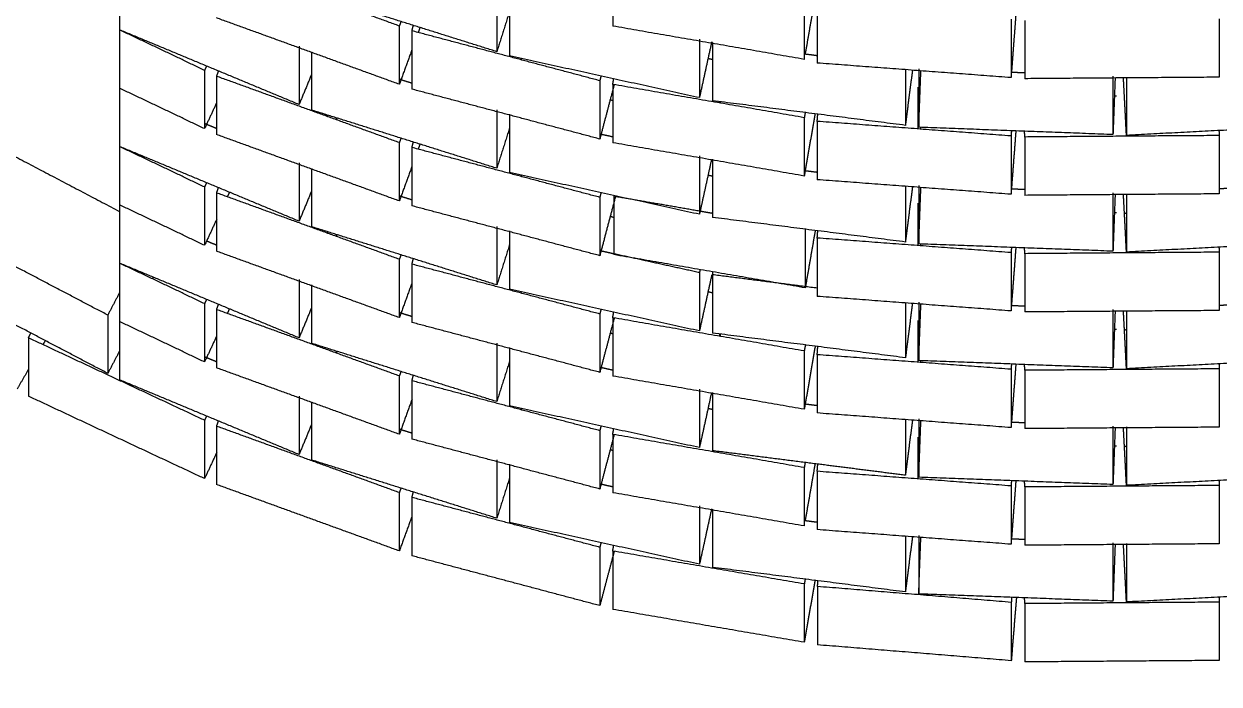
# Model space of a CAD drawing. Header units: centimetres. Extents: x 0 to 19.8, y 0 to 41.5.
# Drawn here: x 13.723 to 14.953, y 10.833 to 11.512 of the extents above; entities that cross this region are included whole.
import ezdxf

# ---------------------------------------------------------------- set-up
doc = ezdxf.new("R2010")
doc.units = ezdxf.units.CM
doc.layers.add('Make2D$Visible$Curves', color=7, linetype='Continuous', true_color=0x000000)

msp = doc.modelspace()

# ---------------------------------------------------------------- linework, layer by layer
at = {"layer": 'Make2D$Visible$Curves', "color": 18, "lineweight": -3, "true_color": 0x000000}
for points in [[(14.1091, 11.5097), (14.0151, 11.5439), (13.9211, 11.578)], [(13.8213, 11.5657), (13.8213, 11.5357), (13.8213, 11.5057)], [(14.3287, 11.5696), (14.3287, 11.5396), (14.3287, 11.5096)], [(14.2094, 11.4833), (14.114, 11.5133), (14.0186, 11.5433)], [(14.2094, 11.5433), (14.2094, 11.5133), (14.2094, 11.4833)], [(14.2226, 11.5389), (14.2226, 11.5089), (14.2226, 11.4789)], [(14.5369, 11.5396), (14.5318, 11.5102), (14.5267, 11.4808)], [(14.2226, 11.5251), (14.216, 11.5042), (14.2094, 11.4833)], [(14.5258, 11.5354), (14.5258, 11.5054), (14.5258, 11.4754)], [(14.5391, 11.5316), (14.5391, 11.5016), (14.5391, 11.4716)], [(14.1091, 11.4497), (14.0151, 11.4839), (13.9211, 11.518)], [(14.1108, 11.5145), (14.11, 11.5121), (14.1091, 11.5097)], [(14.7385, 11.5166), (14.7385, 11.4866), (14.7385, 11.4566)], [(14.7435, 11.5219), (14.7412, 11.4921), (14.739, 11.4623)], [(14.7526, 11.5155), (14.7526, 11.4855), (14.7526, 11.4555)], [(14.9526, 11.517), (14.9526, 11.487), (14.9526, 11.457)], [(13.8213, 11.5057), (13.8213, 11.4757), (13.8213, 11.4457)], [(13.9087, 11.4641), (13.865, 11.4849), (13.8213, 11.5057)], [(14.0059, 11.4289), (13.9136, 11.4673), (13.8213, 11.5057)], [(14.1091, 11.5097), (14.1091, 11.4797), (14.1091, 11.4497)], [(14.1221, 11.5047), (14.1228, 11.5075), (14.1235, 11.5103)], [(14.3154, 11.4534), (14.2187, 11.4791), (14.1221, 11.5047)], [(14.1221, 11.5047), (14.1221, 11.4747), (14.1221, 11.4447)], [(14.1305, 11.5085), (14.1295, 11.5058), (14.1285, 11.503)], [(14.5258, 11.4754), (14.4272, 11.4925), (14.3287, 11.5096)], [(14.0059, 11.4889), (14.0059, 11.4589), (14.0059, 11.4289)], [(14.4179, 11.496), (14.4179, 11.466), (14.4179, 11.436)], [(14.4305, 11.4933), (14.4242, 11.4647), (14.4179, 11.436)], [(14.4314, 11.4928), (14.4314, 11.4628), (14.4314, 11.4328)], [(14.0186, 11.4833), (14.0186, 11.4533), (14.0186, 11.4233)], [(14.1221, 11.4853), (14.1156, 11.4675), (14.1091, 11.4497)], [(14.4179, 11.436), (14.3202, 11.4574), (14.2226, 11.4789)], [(14.2349, 11.4753), (14.235, 11.4755), (14.2351, 11.4758)], [(14.4273, 11.4763), (14.4294, 11.4759), (14.4315, 11.4754)], [(14.5395, 11.479), (14.5331, 11.4799), (14.5267, 11.4807)], [(13.9108, 11.4687), (13.9097, 11.4664), (13.9087, 11.4641)], [(13.9087, 11.4641), (13.9087, 11.4341), (13.9087, 11.4041)], [(13.9211, 11.458), (13.9222, 11.4608), (13.9232, 11.4636)], [(14.7385, 11.4566), (14.6388, 11.4641), (14.5391, 11.4716)], [(14.6298, 11.4648), (14.6298, 11.4361), (14.6298, 11.4075)], [(14.6371, 11.4643), (14.6334, 11.4359), (14.6298, 11.4075)], [(14.6436, 11.4655), (14.6436, 11.4355), (14.6436, 11.4055)], [(14.6436, 11.4055), (14.6447, 11.4346), (14.6458, 11.4636)], [(14.1091, 11.3897), (14.0151, 11.4239), (13.9211, 11.458)], [(13.9211, 11.458), (13.9211, 11.428), (13.9211, 11.398)], [(14.0186, 11.4595), (14.0123, 11.4442), (14.0059, 11.4289)], [(14.1221, 11.4508), (14.1156, 11.4528), (14.1091, 11.4549)], [(14.3167, 11.4584), (14.316, 11.4559), (14.3154, 11.4534)], [(14.3154, 11.4534), (14.3154, 11.4234), (14.3154, 11.3934)], [(14.3303, 11.4498), (14.3228, 11.4216), (14.3154, 11.3934)], [(14.3287, 11.4496), (14.3292, 11.4525), (14.3297, 11.4554)], [(14.7528, 11.4614), (14.746, 11.4617), (14.7391, 11.4619)], [(14.9526, 11.457), (14.8526, 11.4563), (14.7526, 11.4555)], [(14.8434, 11.458), (14.8434, 11.428), (14.8434, 11.398)], [(14.8456, 11.4562), (14.8445, 11.4271), (14.8434, 11.398)], [(14.8573, 11.3972), (14.8558, 11.4268), (14.8542, 11.4563)], [(14.8573, 11.4572), (14.8573, 11.4272), (14.8573, 11.3972)], [(13.8213, 11.4457), (13.8213, 11.4157), (13.8213, 11.3857)], [(13.9087, 11.4041), (13.865, 11.4249), (13.8213, 11.4457)], [(14.3154, 11.3934), (14.2187, 11.4191), (14.1221, 11.4447)], [(14.5258, 11.4154), (14.4272, 11.4325), (14.3287, 11.4496)], [(14.3287, 11.4496), (14.3287, 11.4196), (14.3287, 11.3896)], [(14.6425, 11.4467), (14.6425, 11.4253), (14.6425, 11.4038)], [(14.8452, 11.438), (14.8462, 11.4379), (14.8472, 11.4379)], [(13.9212, 11.4308), (13.9149, 11.4175), (13.9087, 11.4041)], [(14.3261, 11.434), (14.3274, 11.4336), (14.3287, 11.4333)], [(14.6298, 11.4075), (14.5306, 11.4202), (14.4314, 11.4328)], [(14.4388, 11.4305), (14.4389, 11.4313), (14.439, 11.4321)], [(14.4394, 11.4318), (14.4394, 11.4311), (14.4394, 11.4304)], [(14.2094, 11.3633), (14.114, 11.3933), (14.0186, 11.4233)], [(14.0354, 11.4165), (14.0356, 11.4172), (14.0358, 11.4179)], [(14.0443, 11.4153), (14.0443, 11.4142), (14.0443, 11.4132)], [(14.2094, 11.4233), (14.2094, 11.3933), (14.2094, 11.3633)], [(14.2226, 11.4189), (14.2226, 11.3889), (14.2226, 11.3589)], [(14.5267, 11.4207), (14.5262, 11.418), (14.5258, 11.4154)], [(14.5369, 11.4196), (14.5313, 11.3875), (14.5258, 11.3554)], [(14.5258, 11.4154), (14.5258, 11.3854), (14.5258, 11.3554)], [(14.5391, 11.4116), (14.5394, 11.4155), (14.5397, 11.4193)], [(13.9102, 11.4087), (13.9094, 11.409), (13.9087, 11.4093)], [(13.9213, 11.4041), (13.9161, 11.4063), (13.9109, 11.4084)], [(14.2226, 11.4052), (14.216, 11.3842), (14.2094, 11.3633)], [(14.7385, 11.3966), (14.6388, 11.4041), (14.5391, 11.4116)], [(14.5391, 11.4116), (14.5391, 11.3816), (14.5391, 11.3516)], [(14.8434, 11.398), (14.7435, 11.4018), (14.6436, 11.4055)], [(14.6458, 11.4037), (14.6458, 11.4046), (14.6458, 11.4055)], [(14.739, 11.4019), (14.7387, 11.3992), (14.7385, 11.3966)], [(14.7435, 11.4018), (14.741, 11.3692), (14.7385, 11.3366)], [(14.7526, 11.3955), (14.7526, 11.3985), (14.7525, 11.4014)], [(15.057, 11.4075), (14.9571, 11.4024), (14.8573, 11.3972)], [(14.9525, 11.4021), (14.9526, 11.3996), (14.9526, 11.397)], [(13.6785, 11.3939), (13.7499, 11.3564), (13.8213, 11.3189)], [(14.1091, 11.3297), (14.0151, 11.3639), (13.9211, 11.398)], [(14.1108, 11.3944), (14.1099, 11.392), (14.1091, 11.3897)], [(14.1091, 11.3897), (14.1091, 11.3597), (14.1091, 11.3297)], [(14.1221, 11.3847), (14.1228, 11.3876), (14.1236, 11.3904)], [(14.1304, 11.3882), (14.1294, 11.3856), (14.1285, 11.3831)], [(14.3287, 11.3956), (14.3222, 11.397), (14.3157, 11.3984)], [(14.5258, 11.3554), (14.4272, 11.3725), (14.3287, 11.3896)], [(14.7385, 11.3966), (14.7385, 11.3666), (14.7385, 11.3366)], [(14.9526, 11.397), (14.8526, 11.3963), (14.7526, 11.3955)], [(14.7526, 11.3955), (14.7526, 11.3655), (14.7526, 11.3355)], [(14.9526, 11.397), (14.9526, 11.367), (14.9526, 11.337)], [(13.8213, 11.3857), (13.8213, 11.3557), (13.8213, 11.3257)], [(13.9087, 11.3441), (13.865, 11.3649), (13.8213, 11.3857)], [(14.0059, 11.3089), (13.9136, 11.3473), (13.8213, 11.3857)], [(13.8422, 11.3761), (13.8425, 11.3767), (13.8427, 11.3772)], [(14.3154, 11.3334), (14.2187, 11.3591), (14.1221, 11.3847)], [(14.1221, 11.3847), (14.1221, 11.3547), (14.1221, 11.3247)], [(14.4179, 11.376), (14.4179, 11.346), (14.4179, 11.316)], [(14.7416, 11.3766), (14.7418, 11.3766), (14.7421, 11.3766)], [(14.0059, 11.3689), (14.0059, 11.3389), (14.0059, 11.3089)], [(14.1221, 11.3653), (14.1156, 11.3475), (14.1091, 11.3297)], [(14.4302, 11.372), (14.4241, 11.344), (14.4179, 11.316)], [(14.4314, 11.3728), (14.4314, 11.3428), (14.4314, 11.3128)], [(14.0186, 11.3626), (14.0186, 11.333), (14.0186, 11.3033)], [(14.4179, 11.316), (14.3202, 11.3374), (14.2226, 11.3589)], [(14.2349, 11.3549), (14.235, 11.3555), (14.2352, 11.3562)], [(14.4268, 11.3564), (14.4293, 11.3559), (14.4318, 11.3553)], [(14.5391, 11.3591), (14.5325, 11.3599), (14.5259, 11.3608)], [(14.7385, 11.3366), (14.6388, 11.3441), (14.5391, 11.3516)], [(13.9107, 11.3485), (13.9097, 11.3463), (13.9087, 11.3441)], [(13.9087, 11.3441), (13.9087, 11.3141), (13.9087, 11.2841)], [(13.9211, 11.338), (13.9221, 11.3407), (13.9231, 11.3434)], [(14.0186, 11.3395), (14.0123, 11.3242), (14.0059, 11.3089)], [(14.6298, 11.3448), (14.6298, 11.3161), (14.6298, 11.2875)], [(14.6371, 11.3442), (14.6334, 11.3159), (14.6298, 11.2875)], [(14.6436, 11.3455), (14.6436, 11.3155), (14.6436, 11.2855)], [(14.6436, 11.2855), (14.6447, 11.3146), (14.6458, 11.3436)], [(14.7526, 11.3414), (14.7458, 11.3417), (14.739, 11.3419)], [(14.9656, 11.3428), (14.9591, 11.3425), (14.9526, 11.3421)], [(14.1091, 11.2697), (14.0151, 11.3039), (13.9211, 11.338)], [(13.9211, 11.338), (13.9211, 11.308), (13.9211, 11.278)], [(13.9341, 11.3383), (13.9331, 11.3363), (13.9321, 11.3342)], [(14.1221, 11.3308), (14.1156, 11.3328), (14.1092, 11.3348)], [(14.3166, 11.3382), (14.316, 11.3358), (14.3154, 11.3334)], [(14.3317, 11.3349), (14.3235, 11.3042), (14.3154, 11.2734)], [(14.3154, 11.3334), (14.3154, 11.3034), (14.3154, 11.2734)], [(14.418, 11.3192), (14.3739, 11.3269), (14.3298, 11.3345)], [(14.3298, 11.3345), (14.3298, 11.3045), (14.3298, 11.2745)], [(14.6426, 11.3276), (14.6426, 11.3057), (14.6426, 11.2838)], [(14.9526, 11.337), (14.8526, 11.3363), (14.7526, 11.3355)], [(14.8434, 11.338), (14.8434, 11.308), (14.8434, 11.278)], [(14.8456, 11.3362), (14.8445, 11.3071), (14.8434, 11.278)], [(14.8573, 11.2772), (14.8558, 11.3068), (14.8542, 11.3363)], [(14.8573, 11.3361), (14.8573, 11.3066), (14.8573, 11.2772)], [(13.9087, 11.2841), (13.865, 11.3049), (13.8213, 11.3257)], [(13.8213, 11.3257), (13.8213, 11.2957), (13.8213, 11.2657)], [(14.3154, 11.2734), (14.2187, 11.2991), (14.1221, 11.3247)], [(14.4315, 11.3169), (14.425, 11.318), (14.4186, 11.3191)], [(14.8446, 11.318), (14.8459, 11.318), (14.8472, 11.3179)], [(14.8552, 11.3173), (14.8564, 11.3173), (14.8576, 11.3174)], [(13.8091, 11.2123), (13.7205, 11.2588), (13.632, 11.3053)], [(13.9213, 11.3111), (13.915, 11.2976), (13.9087, 11.2841)], [(14.2094, 11.2433), (14.114, 11.2733), (14.0186, 11.3033)], [(14.2094, 11.3033), (14.2094, 11.2733), (14.2094, 11.2433)], [(14.3262, 11.314), (14.3282, 11.3134), (14.3301, 11.3129)], [(14.6298, 11.2875), (14.5306, 11.3002), (14.4314, 11.3128)], [(14.0354, 11.2965), (14.0356, 11.2972), (14.0358, 11.2979)], [(14.0443, 11.2953), (14.0443, 11.2942), (14.0443, 11.2932)], [(14.2226, 11.2989), (14.2226, 11.2689), (14.2226, 11.2389)], [(14.5268, 11.3003), (14.5268, 11.2703), (14.5268, 11.2403)], [(14.537, 11.2991), (14.5319, 11.2697), (14.5268, 11.2403)], [(14.5391, 11.2916), (14.5394, 11.2953), (14.5397, 11.299)], [(14.7385, 11.2766), (14.6388, 11.2841), (14.5391, 11.2916)], [(14.5391, 11.2916), (14.5391, 11.2616), (14.5391, 11.2316)], [(13.9211, 11.2842), (13.9159, 11.2863), (13.9107, 11.2885)], [(14.1091, 11.2097), (14.0151, 11.2439), (13.9211, 11.278)], [(14.2226, 11.2851), (14.216, 11.2642), (14.2094, 11.2433)], [(14.3298, 11.2753), (14.3226, 11.2769), (14.3154, 11.2785)], [(14.8434, 11.278), (14.7435, 11.2818), (14.6436, 11.2855)], [(14.6458, 11.2836), (14.6458, 11.2845), (14.6458, 11.2855)], [(14.739, 11.2822), (14.7388, 11.2794), (14.7385, 11.2766)], [(14.7435, 11.2821), (14.741, 11.2493), (14.7385, 11.2166)], [(14.7526, 11.2755), (14.7526, 11.2785), (14.7525, 11.2814)], [(15.057, 11.2875), (14.9571, 11.2824), (14.8573, 11.2772)], [(14.9525, 11.2821), (14.9526, 11.2796), (14.9526, 11.277)], [(13.9087, 11.2241), (13.865, 11.2449), (13.8213, 11.2657)], [(13.8213, 11.2657), (13.8213, 11.2357), (13.8213, 11.2057)], [(14.0059, 11.1889), (13.9136, 11.2273), (13.8213, 11.2657)], [(14.1108, 11.2743), (14.1099, 11.272), (14.1091, 11.2697)], [(14.1091, 11.2697), (14.1091, 11.2397), (14.1091, 11.2097)], [(14.1221, 11.2647), (14.1228, 11.2675), (14.1235, 11.2703)], [(14.5268, 11.2403), (14.4283, 11.2574), (14.3298, 11.2745)], [(14.4179, 11.256), (14.3742, 11.2656), (14.3304, 11.2752)], [(14.7385, 11.2766), (14.7385, 11.2466), (14.7385, 11.2166)], [(14.9526, 11.277), (14.8526, 11.2763), (14.7526, 11.2755)], [(14.7526, 11.2755), (14.7526, 11.2455), (14.7526, 11.2155)], [(14.9526, 11.277), (14.9526, 11.247), (14.9526, 11.217)], [(14.3154, 11.2134), (14.2187, 11.2391), (14.1221, 11.2647)], [(14.1221, 11.2647), (14.1221, 11.2347), (14.1221, 11.2047)], [(14.4186, 11.2591), (14.4183, 11.2575), (14.4179, 11.256)], [(14.4179, 11.256), (14.4179, 11.226), (14.4179, 11.196)], [(14.4306, 11.2539), (14.4243, 11.225), (14.4179, 11.196)], [(14.4315, 11.2538), (14.4317, 11.2553), (14.4319, 11.2568)], [(14.5392, 11.24), (14.4853, 11.2469), (14.4315, 11.2538)], [(14.4315, 11.2538), (14.4315, 11.2238), (14.4315, 11.1938)], [(13.8091, 11.1523), (13.7205, 11.1988), (13.632, 11.2453)], [(13.8556, 11.2514), (13.8556, 11.2504), (13.8556, 11.2494)], [(14.0059, 11.2489), (14.0059, 11.2189), (14.0059, 11.1889)], [(14.0186, 11.2433), (14.0186, 11.2133), (14.0186, 11.1833)], [(14.1221, 11.2454), (14.1156, 11.2275), (14.1091, 11.2097)], [(13.8213, 11.2356), (13.8152, 11.224), (13.8091, 11.2123)], [(13.9107, 11.2285), (13.9097, 11.2263), (13.9087, 11.2241)], [(14.4179, 11.196), (14.3202, 11.2174), (14.2226, 11.2389)], [(14.2348, 11.2348), (14.2349, 11.2352), (14.235, 11.2356)], [(14.4268, 11.2364), (14.4292, 11.2359), (14.4316, 11.2354)], [(14.7385, 11.2166), (14.6388, 11.2241), (14.5391, 11.2316)], [(13.9087, 11.2241), (13.9087, 11.1941), (13.9087, 11.1641)], [(13.9211, 11.218), (13.9221, 11.2207), (13.9231, 11.2233)], [(14.1091, 11.1497), (14.0151, 11.1839), (13.9211, 11.218)], [(13.9211, 11.218), (13.9211, 11.188), (13.9211, 11.158)], [(13.9342, 11.2187), (13.9332, 11.2166), (13.9323, 11.2145)], [(14.0186, 11.2195), (14.0123, 11.2042), (14.0059, 11.1889)], [(14.3167, 11.2184), (14.316, 11.2159), (14.3154, 11.2134)], [(14.6299, 11.2249), (14.6299, 11.1967), (14.6299, 11.1684)], [(14.637, 11.2243), (14.6335, 11.1963), (14.6299, 11.1684)], [(14.6436, 11.2255), (14.6436, 11.1955), (14.6436, 11.1655)], [(14.6436, 11.1655), (14.6447, 11.1946), (14.6458, 11.2236)], [(14.7528, 11.2214), (14.746, 11.2217), (14.7393, 11.2219)], [(14.9526, 11.217), (14.8526, 11.2163), (14.7526, 11.2155)], [(14.8434, 11.218), (14.8434, 11.188), (14.8434, 11.158)], [(14.8456, 11.2162), (14.8445, 11.1871), (14.8434, 11.158)], [(14.8573, 11.1572), (14.8558, 11.1868), (14.8542, 11.2163)], [(14.8573, 11.2172), (14.8573, 11.1872), (14.8573, 11.1572)], [(14.9662, 11.2228), (14.9594, 11.2225), (14.9526, 11.2221)], [(13.8091, 11.2123), (13.8091, 11.1823), (13.8091, 11.1523)], [(13.9087, 11.1641), (13.865, 11.1849), (13.8213, 11.2057)], [(13.8213, 11.2057), (13.8213, 11.1757), (13.8213, 11.1457)], [(14.1221, 11.2108), (14.1158, 11.2127), (14.1095, 11.2147)], [(14.3154, 11.1534), (14.2187, 11.1791), (14.1221, 11.2047)], [(14.3154, 11.2134), (14.3154, 11.1834), (14.3154, 11.1534)], [(14.3303, 11.2095), (14.3228, 11.1814), (14.3154, 11.1534)], [(14.3287, 11.2096), (14.3292, 11.2125), (14.3297, 11.2154)], [(14.5258, 11.1754), (14.4272, 11.1925), (14.3287, 11.2096)], [(14.3287, 11.2096), (14.3287, 11.1796), (14.3287, 11.1496)], [(14.6425, 11.2067), (14.6425, 11.1853), (14.6425, 11.1638)], [(13.7275, 11.1889), (13.7288, 11.1915), (13.73, 11.1941)], [(14.3262, 11.194), (14.3275, 11.1936), (14.3287, 11.1933)], [(14.6299, 11.1684), (14.5307, 11.1811), (14.4315, 11.1938)], [(14.4388, 11.1905), (14.4389, 11.1916), (14.4391, 11.1928)], [(14.4394, 11.1932), (14.4394, 11.1918), (14.4394, 11.1904)], [(14.8452, 11.198), (14.8462, 11.1979), (14.8472, 11.1979)], [(14.8552, 11.1973), (14.8562, 11.1973), (14.8573, 11.1974)], [(13.9087, 11.1041), (13.8181, 11.1465), (13.7275, 11.1889)], [(13.7275, 11.1889), (13.7275, 11.1589), (13.7275, 11.1289)], [(13.7448, 11.1861), (13.7437, 11.1842), (13.7426, 11.1824)], [(13.9212, 11.1908), (13.9149, 11.1775), (13.9087, 11.1641)], [(14.2094, 11.1233), (14.114, 11.1533), (14.0186, 11.1833)], [(14.2094, 11.1833), (14.2094, 11.1533), (14.2094, 11.1233)], [(14.5269, 11.1818), (14.5263, 11.1786), (14.5258, 11.1754)], [(14.537, 11.1803), (14.5314, 11.1478), (14.5258, 11.1154)], [(14.5391, 11.1716), (14.5394, 11.1758), (14.5397, 11.1799)], [(13.8213, 11.1756), (13.8152, 11.164), (13.8091, 11.1523)], [(13.9104, 11.1686), (13.9095, 11.169), (13.9087, 11.1693)], [(13.9213, 11.1641), (13.9162, 11.1662), (13.9111, 11.1683)], [(14.0443, 11.1748), (14.0443, 11.1742), (14.0443, 11.1735)], [(14.2226, 11.1789), (14.2226, 11.1489), (14.2226, 11.1189)], [(14.5258, 11.1754), (14.5258, 11.1454), (14.5258, 11.1154)], [(14.7385, 11.1566), (14.6388, 11.1641), (14.5391, 11.1716)], [(14.5391, 11.1716), (14.5391, 11.1416), (14.5391, 11.1116)], [(15.057, 11.1675), (14.9571, 11.1624), (14.8573, 11.1572)], [(13.7277, 11.1568), (13.7217, 11.1464), (13.7157, 11.1361)], [(14.1091, 11.0897), (14.0151, 11.1239), (13.9211, 11.158)], [(14.2226, 11.1652), (14.216, 11.1442), (14.2094, 11.1233)], [(14.3287, 11.1556), (14.3222, 11.157), (14.3157, 11.1585)], [(14.8434, 11.158), (14.7435, 11.1618), (14.6436, 11.1655)], [(14.6458, 11.1637), (14.6458, 11.1646), (14.6458, 11.1655)], [(14.739, 11.1619), (14.7387, 11.1592), (14.7385, 11.1566)], [(14.7385, 11.1566), (14.7385, 11.1266), (14.7385, 11.0966)], [(14.7435, 11.1618), (14.7412, 11.1319), (14.739, 11.102)], [(14.7526, 11.1555), (14.7526, 11.1585), (14.7525, 11.1614)], [(14.9526, 11.157), (14.8526, 11.1563), (14.7526, 11.1555)], [(14.7526, 11.1555), (14.7526, 11.1255), (14.7526, 11.0955)], [(14.9525, 11.1621), (14.9526, 11.1596), (14.9526, 11.157)], [(14.9526, 11.157), (14.9526, 11.127), (14.9526, 11.097)], [(14.0059, 11.0689), (13.9136, 11.1073), (13.8213, 11.1457)], [(14.1108, 11.1543), (14.1099, 11.152), (14.1091, 11.1497)], [(14.1091, 11.1497), (14.1091, 11.1197), (14.1091, 11.0897)], [(14.1221, 11.1447), (14.1228, 11.1476), (14.1236, 11.1504)], [(14.3154, 11.0934), (14.2187, 11.1191), (14.1221, 11.1447)], [(14.1221, 11.1447), (14.1221, 11.1147), (14.1221, 11.0847)], [(14.5258, 11.1154), (14.4272, 11.1325), (14.3287, 11.1496)], [(14.4179, 11.136), (14.4179, 11.106), (14.4179, 11.076)], [(14.4302, 11.1321), (14.4241, 11.1041), (14.4179, 11.076)], [(14.4314, 11.1328), (14.4314, 11.1028), (14.4314, 11.0728)], [(13.9087, 11.0441), (13.8181, 11.0865), (13.7275, 11.1289)], [(14.0059, 11.1289), (14.0059, 11.0989), (14.0059, 11.0689)], [(14.0186, 11.1226), (14.0186, 11.093), (14.0186, 11.0633)], [(14.1222, 11.1257), (14.1156, 11.1077), (14.1091, 11.0897)], [(14.4179, 11.076), (14.3202, 11.0974), (14.2226, 11.1189)], [(14.5391, 11.1191), (14.5329, 11.1199), (14.5267, 11.1207)], [(13.9107, 11.1085), (13.9097, 11.1063), (13.9087, 11.1041)], [(14.2349, 11.1148), (14.235, 11.1155), (14.2352, 11.1163)], [(14.427, 11.1164), (14.4293, 11.1159), (14.4316, 11.1154)], [(14.7385, 11.0966), (14.6388, 11.1041), (14.5391, 11.1116)], [(14.6436, 11.1055), (14.6436, 11.0755), (14.6436, 11.0455)], [(13.9087, 11.1041), (13.9087, 11.0741), (13.9087, 11.0441)], [(13.9211, 11.098), (13.9221, 11.1007), (13.9231, 11.1034)], [(14.1091, 11.0297), (14.0151, 11.0639), (13.9211, 11.098)], [(13.9211, 11.098), (13.9211, 11.068), (13.9211, 11.038)], [(14.0186, 11.0995), (14.0123, 11.0842), (14.0059, 11.0689)], [(14.1221, 11.0908), (14.1158, 11.0928), (14.1094, 11.0947)], [(14.3166, 11.0982), (14.316, 11.0958), (14.3154, 11.0934)], [(14.3154, 11.0934), (14.3154, 11.0634), (14.3154, 11.0334)], [(14.3287, 11.0896), (14.3292, 11.0926), (14.3298, 11.0957)], [(14.6298, 11.1048), (14.6298, 11.0761), (14.6298, 11.0475)], [(14.6371, 11.1042), (14.6334, 11.0759), (14.6298, 11.0475)], [(14.6436, 11.0455), (14.6447, 11.0746), (14.6458, 11.1036)], [(14.7531, 11.1014), (14.746, 11.1017), (14.739, 11.1019)], [(14.9526, 11.097), (14.8526, 11.0963), (14.7526, 11.0955)], [(14.8434, 11.098), (14.8434, 11.068), (14.8434, 11.038)], [(14.8456, 11.0962), (14.8445, 11.0671), (14.8434, 11.038)], [(14.8573, 11.0372), (14.8558, 11.0668), (14.8542, 11.0963)], [(14.8573, 11.0972), (14.8573, 11.0672), (14.8573, 11.0372)], [(14.3154, 11.0334), (14.2187, 11.0591), (14.1221, 11.0847)], [(14.3302, 11.0894), (14.3228, 11.0614), (14.3154, 11.0334)], [(14.5258, 11.0554), (14.4272, 11.0725), (14.3287, 11.0896)], [(14.3287, 11.0896), (14.3287, 11.0596), (14.3287, 11.0296)], [(14.6425, 11.0867), (14.6425, 11.0653), (14.6425, 11.0439)], [(13.9212, 11.0709), (13.9149, 11.0575), (13.9087, 11.0441)], [(14.3261, 11.074), (14.3274, 11.0736), (14.3287, 11.0733)], [(14.5394, 11.059), (14.4854, 11.0659), (14.4314, 11.0728)], [(14.845, 11.078), (14.8461, 11.0779), (14.8472, 11.0779)], [(14.8554, 11.0773), (14.8566, 11.0773), (14.8577, 11.0774)], [(14.2094, 11.0033), (14.114, 11.0333), (14.0186, 11.0633)], [(14.2094, 11.0633), (14.2094, 11.0333), (14.2094, 11.0033)], [(14.2226, 11.0589), (14.2226, 11.0289), (14.2226, 10.9989)], [(14.5267, 11.0607), (14.5262, 11.058), (14.5258, 11.0554)], [(14.5369, 11.0594), (14.5318, 11.0301), (14.5267, 11.0009)], [(14.5391, 11.0516), (14.5394, 11.0554), (14.5397, 11.0591)], [(14.6298, 11.0475), (14.5848, 11.0533), (14.5397, 11.059)], [(14.2226, 11.0451), (14.216, 11.0242), (14.2094, 11.0033)], [(14.5258, 11.0554), (14.5258, 11.0254), (14.5258, 10.9954)], [(14.7385, 11.0366), (14.6388, 11.0441), (14.5391, 11.0516)], [(14.5391, 11.0516), (14.5391, 11.0216), (14.5391, 10.9916)], [(14.8434, 11.038), (14.7435, 11.0418), (14.6436, 11.0455)], [(15.057, 11.0475), (14.9571, 11.0424), (14.8573, 11.0372)], [(14.1091, 10.9697), (14.0151, 11.0039), (13.9211, 11.038)], [(14.1109, 11.0346), (14.11, 11.0322), (14.1091, 11.0297)], [(14.3287, 11.0356), (14.3223, 11.037), (14.316, 11.0384)], [(14.739, 11.0419), (14.7387, 11.0392), (14.7385, 11.0366)], [(14.7385, 11.0366), (14.7385, 11.0066), (14.7385, 10.9766)], [(14.7435, 11.0418), (14.7412, 11.0119), (14.739, 10.9819)], [(14.7526, 11.0355), (14.7526, 11.0385), (14.7525, 11.0415)], [(14.9526, 11.037), (14.8526, 11.0363), (14.7526, 11.0355)], [(14.7526, 11.0355), (14.7526, 11.0055), (14.7526, 10.9755)], [(14.9525, 11.0421), (14.9526, 11.0396), (14.9526, 11.037)], [(14.9526, 11.037), (14.9526, 11.007), (14.9526, 10.977)], [(14.1091, 11.0297), (14.1091, 10.9997), (14.1091, 10.9697)], [(14.1221, 11.0247), (14.1228, 11.0275), (14.1235, 11.0303)], [(14.3154, 10.9734), (14.2187, 10.9991), (14.1221, 11.0247)], [(14.1221, 11.0247), (14.1221, 10.9947), (14.1221, 10.9647)], [(14.5258, 10.9954), (14.4272, 11.0125), (14.3287, 11.0296)], [(14.4179, 11.016), (14.4179, 10.986), (14.4179, 10.956)], [(14.4304, 11.013), (14.4242, 10.9845), (14.4179, 10.956)], [(14.4314, 11.0128), (14.4314, 10.9828), (14.4314, 10.9528)], [(14.1221, 11.0053), (14.1156, 10.9875), (14.1091, 10.9697)], [(14.4179, 10.956), (14.3202, 10.9774), (14.2226, 10.9989)], [(14.5391, 10.9991), (14.5327, 10.9999), (14.5264, 11.0007)], [(14.7385, 10.9766), (14.6388, 10.9841), (14.5391, 10.9916)], [(14.6298, 10.9849), (14.6298, 10.9562), (14.6298, 10.9275)], [(14.6371, 10.9842), (14.6334, 10.9559), (14.6298, 10.9275)], [(14.6436, 10.9855), (14.6436, 10.9555), (14.6436, 10.9255)], [(14.6436, 10.9255), (14.6446, 10.9543), (14.6457, 10.9831)], [(14.3167, 10.9784), (14.316, 10.9759), (14.3154, 10.9734)], [(14.3154, 10.9734), (14.3154, 10.9434), (14.3154, 10.9134)], [(14.3287, 10.9696), (14.3292, 10.9725), (14.3297, 10.9754)], [(14.7528, 10.9814), (14.7457, 10.9817), (14.7387, 10.9819)], [(14.9526, 10.977), (14.8526, 10.9763), (14.7526, 10.9755)], [(14.8434, 10.978), (14.8434, 10.948), (14.8434, 10.918)], [(14.8456, 10.9762), (14.8445, 10.9471), (14.8434, 10.918)], [(14.8573, 10.9172), (14.8558, 10.9468), (14.8542, 10.9763)], [(14.8573, 10.9772), (14.8573, 10.9472), (14.8573, 10.9172)], [(14.3154, 10.9134), (14.2187, 10.9391), (14.1221, 10.9647)], [(14.3287, 10.9636), (14.322, 10.9385), (14.3154, 10.9134)], [(14.5258, 10.9357), (14.4273, 10.9526), (14.3287, 10.9696)], [(14.3287, 10.9696), (14.3287, 10.9396), (14.3287, 10.9096)], [(14.3302, 10.9694), (14.3295, 10.9667), (14.3288, 10.9639)], [(14.6298, 10.9275), (14.5306, 10.9402), (14.4314, 10.9528)], [(14.5267, 10.9408), (14.5262, 10.9382), (14.5258, 10.9357)], [(14.5369, 10.9399), (14.5313, 10.9078), (14.5258, 10.8757)], [(14.5258, 10.9357), (14.5258, 10.9057), (14.5258, 10.8757)], [(14.5394, 10.9331), (14.5397, 10.936), (14.5399, 10.939)], [(14.5394, 10.9331), (14.5394, 10.9031), (14.5394, 10.8731)], [(14.7388, 10.9168), (14.6391, 10.925), (14.5394, 10.9331)], [(14.8434, 10.918), (14.7435, 10.9218), (14.6436, 10.9255)], [(14.7392, 10.9219), (14.739, 10.9194), (14.7388, 10.9168)], [(14.7441, 10.9217), (14.7414, 10.8893), (14.7388, 10.8568)], [(14.7526, 10.9155), (14.7526, 10.9185), (14.7525, 10.9214)], [(15.057, 10.9275), (14.9571, 10.9224), (14.8573, 10.9172)], [(14.9525, 10.9221), (14.9526, 10.9196), (14.9526, 10.917)], [(14.5258, 10.8757), (14.4273, 10.8926), (14.3287, 10.9096)], [(14.7388, 10.9168), (14.7388, 10.8868), (14.7388, 10.8568)], [(14.9526, 10.917), (14.8526, 10.9163), (14.7526, 10.9155)], [(14.7526, 10.9155), (14.7526, 10.8855), (14.7526, 10.8555)], [(14.9526, 10.917), (14.9526, 10.887), (14.9526, 10.857)], [(14.7388, 10.8568), (14.6391, 10.865), (14.5394, 10.8731)], [(14.9526, 10.857), (14.8526, 10.8563), (14.7526, 10.8555)]]:
    msp.add_open_spline(points, degree=2, dxfattribs=at)

doc.saveas('drawing.dxf')
